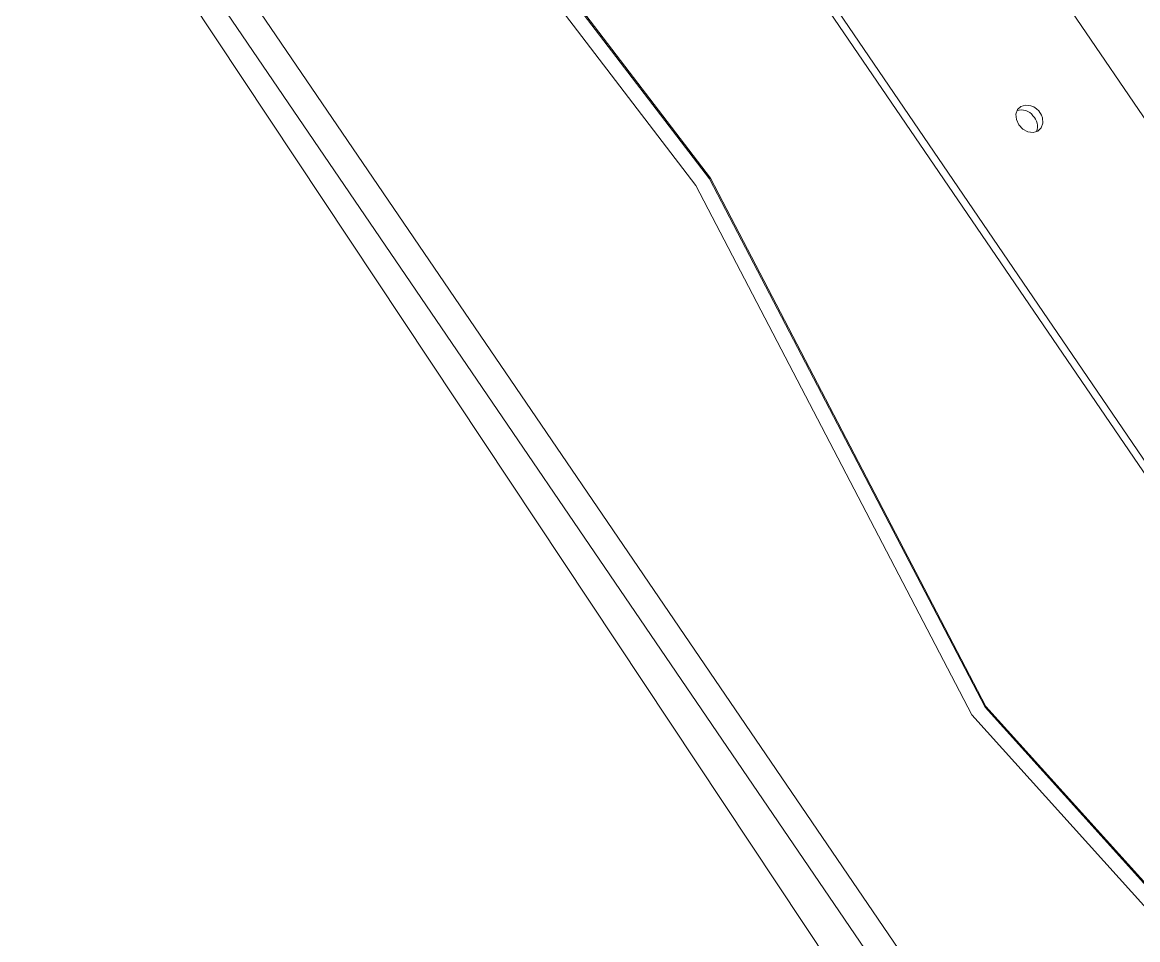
# Model space of a CAD drawing. Extents: x 0 to 216, y -5 to 280.
# Drawn here: x 32.11 to 46.31, y 169.32 to 181 of the extents above; entities that cross this region are included whole.
import ezdxf

# ---------------------------------------------------------------- set-up
doc = ezdxf.new("R2010")
doc.units = 0
doc.header["$LTSCALE"] = 10
doc.header["$MEASUREMENT"] = 0
doc.layers.add('CADdetails-3-FINE', color=11, linetype='CONTINUOUS', lineweight=5)
doc.layers.add('CADdetails-4-LIGHT', color=3, linetype='CONTINUOUS', lineweight=9)

msp = doc.modelspace()

# ---------------------------------------------------------------- linework, layer by layer
at = {"layer": 'CADdetails-3-FINE'}
for p, q in [((32.112, 185.57), (56.643, 149.582)), ((40.686, 178.921), (35.713, 185.424)), ((40.86, 179.007), (35.877, 185.524)), ((40.871, 179.017), (35.888, 185.534)), ((56.215, 149.582), (32.112, 184.941)), ((32.112, 184.508), (55.303, 149.582)), ((44.986, 179.922), (45.02, 179.9)), ((45.02, 179.9), (45.05, 179.873)), ((45.05, 179.873), (45.082, 179.819)), ((44.197, 172.186), (40.686, 178.921)), ((40.86, 179.007), (40.871, 179.017)), ((44.366, 172.283), (40.86, 179.007)), ((44.377, 172.293), (40.871, 179.017)), ((44.366, 172.283), (44.377, 172.293)), ((48.805, 167.353), (44.366, 172.283)), ((48.816, 167.363), (44.377, 172.293)), ((48.641, 167.251), (44.197, 172.186))]:
    msp.add_line(p, q, dxfattribs=at)
at = {"layer": 'CADdetails-3-FINE', "flags": 128}
for points in [[(44.986, 179.922), (44.949, 179.938), (44.882, 179.947), (44.823, 179.929), (44.779, 179.888), (44.759, 179.829), (44.764, 179.761), (44.795, 179.695)], [(44.795, 179.695), (44.846, 179.641), (44.91, 179.607), (44.976, 179.599), (45.036, 179.616), (45.079, 179.658), (45.1, 179.717), (45.095, 179.785), (45.082, 179.819)]]:
    msp.add_lwpolyline(points, dxfattribs=at)
at = {"layer": 'CADdetails-3-FINE'}
for centre, radius, start, end in [((44.828, 179.699), 0.185, 37.4723, 107.4407), ((44.852, 179.678), 0.181, 337.0805, 47.3255)]:
    msp.add_arc(centre, radius, start, end, dxfattribs=at)
at = {"layer": 'CADdetails-4-LIGHT'}
for p, q in [((39.64, 185.328), (54.443, 163.612)), ((54.865, 162.83), (39.572, 185.265)), ((43.222, 184.43), (56.563, 164.859))]:
    msp.add_line(p, q, dxfattribs=at)

doc.saveas('drawing.dxf')
